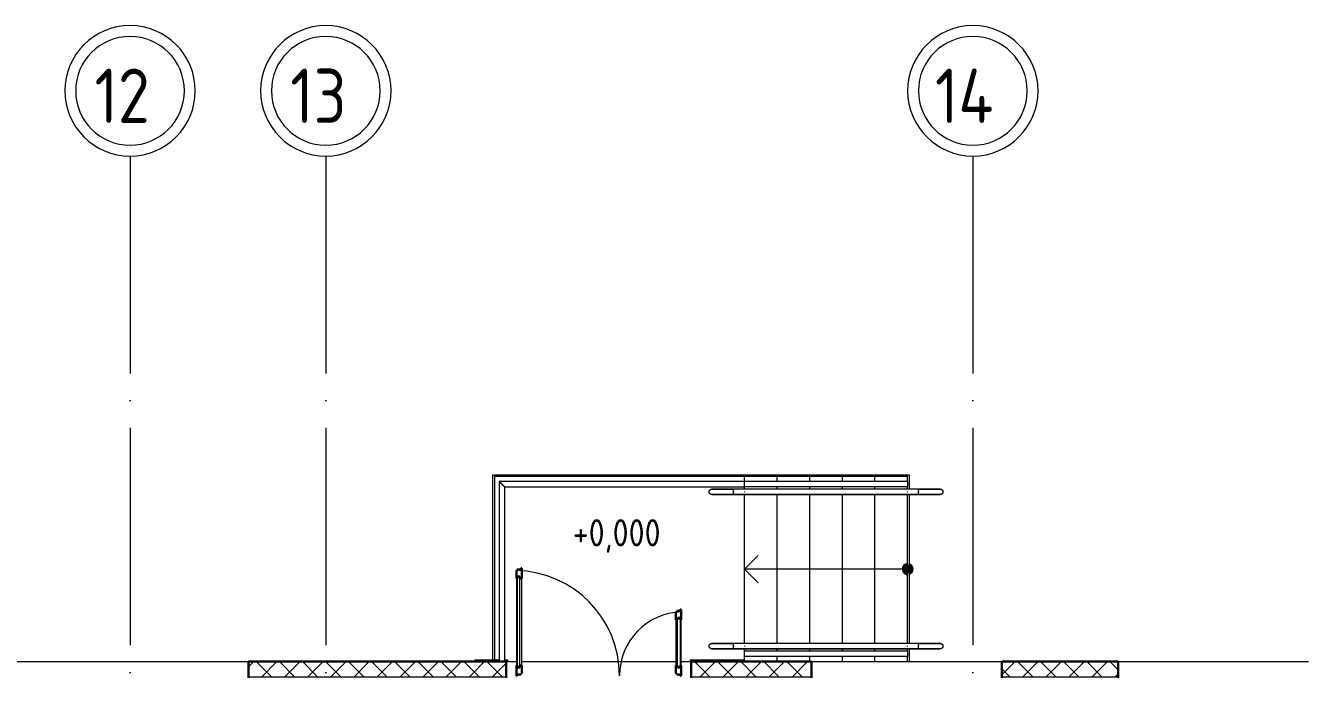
# Model space of a CAD drawing. Header units: millimetres. Extents: x -21010 to 105841, y -18351 to 135084.
# Drawn here: x 21352 to 33147, y 44030 to 50026 of the extents above; entities that cross this region are included whole.
import ezdxf

# ---------------------------------------------------------------- set-up
doc = ezdxf.new("R2010")
doc.units = ezdxf.units.MM
doc.linetypes.add('ADSK_Линия сетки', pattern=[2500, 2000, -250, 0, -250])
for name, color, linetype, lineweight in [('Двери', 7, 'Continuous', 9), ('Лестницы', 7, 'Continuous', 9), ('Ограждение', 7, 'Continuous', 9), ('Оси', 7, 'Continuous', 9), ('Отметки', 7, 'Continuous', 9), ('Стены внутренние', 7, 'Continuous', 18), ('Стены наружные', 7, 'Continuous', 18), ('Стены штриховка', 7, 'Continuous', 13), ('Стрелки вверх', 7, 'Continuous', 13)]:
    doc.layers.add(name, color=color, linetype=linetype, lineweight=lineweight)
doc.layers.add('Двери открывание', color=7, linetype='Continuous', lineweight=9, true_color=0xc0c0c0)
doc.styles.add('GOST Common_2', font='GOST_Common.ttf', dxfattribs={"width": 0.9, "height": 500})
doc.styles.add('GOST Common_3', font='GOST_Common.ttf', dxfattribs={"height": 3.5})

# ---------------------------------------------------------------- blocks, each defined once
blk = doc.blocks.new('1 этаж 21082025')
at = {"layer": 'Стрелки вверх'}
h = blk.add_hatch(color=256, dxfattribs=at)
edge = h.paths.add_edge_path()
edge.add_arc((35200, 1551), 50, 89.8309, 270.1691)
edge.add_line((35200, 1501), (35200, 1551))
edge.add_line((35200, 1551), (35200, 1601))
for points in [[(35193, 1502), (35200, 1503), (35200, 1599), (35193, 1600), (35167, 1589), (35152, 1565), (35152, 1537), (35167, 1513)], [(35213, 1504), (35221, 1506), (35242, 1524), (35250, 1551), (35242, 1578), (35221, 1596), (35213, 1598)]]:
    blk.add_hatch(color=256, dxfattribs=at).paths.add_polyline_path(points)
h = blk.add_hatch(color=256, dxfattribs=at)
edge = h.paths.add_edge_path()
edge.add_arc((35200, 1551), 50, 0, 74.5742)
edge.add_line((35213, 1599), (35200, 1551))
edge.add_line((35200, 1551), (35250, 1551))
h = blk.add_hatch(color=256, dxfattribs=at)
edge = h.paths.add_edge_path()
edge.add_arc((35200, 1551), 50, 285.4258, 360)
edge.add_line((35250, 1551), (35200, 1551))
edge.add_line((35200, 1551), (35213, 1503))
at = {"layer": 'Двери', "lineweight": 30}
for p, q in [((31611, 1538), (31602, 1538)), ((31602, 1538), (31602, 1464)), ((31643, 1548), (31611, 1548)), ((31611, 1548), (31611, 1538)), ((31652, 1558), (31643, 1558)), ((31643, 1558), (31643, 1548)), ((31652, 1464), (31652, 1558)), ((31611, 1464), (31602, 1464)), ((31611, 1482), (31611, 1464)), ((31635, 1482), (31611, 1482)), ((31635, 1464), (31635, 1482)), ((31652, 1464), (31635, 1464)), ((33077, 1158), (33068, 1158)), ((33068, 1158), (33068, 1084)), ((33068, 1084), (33085, 1084)), ((33109, 1168), (33077, 1168)), ((33077, 1168), (33077, 1158)), ((33085, 1084), (33085, 1102)), ((33085, 1102), (33109, 1102)), ((33118, 1178), (33109, 1178)), ((33109, 1178), (33109, 1168)), ((33109, 1102), (33109, 1084)), ((33109, 1084), (33118, 1084)), ((33118, 1084), (33118, 1178)), ((31602, 664), (31602, 570)), ((31611, 664), (31602, 664)), ((31611, 646), (31611, 664)), ((31635, 646), (31611, 646)), ((31635, 664), (31635, 646)), ((31652, 664), (31635, 664)), ((31643, 580), (31643, 590)), ((31643, 590), (31652, 590)), ((31652, 590), (31652, 664)), ((33068, 664), (33068, 590)), ((33068, 664), (33085, 664)), ((33068, 590), (33077, 590)), ((33077, 590), (33077, 580)), ((33085, 664), (33085, 646)), ((33085, 646), (33109, 646)), ((33109, 664), (33118, 664)), ((33109, 646), (33109, 664)), ((33118, 570), (33118, 664)), ((31602, 570), (31611, 570)), ((31611, 570), (31611, 580)), ((31611, 580), (31643, 580)), ((33077, 580), (33109, 580)), ((33109, 580), (33109, 570)), ((33109, 570), (33118, 570))]:
    blk.add_line(p, q, dxfattribs=at)
at = {"layer": 'Двери'}
for p, q in [((31602, 1464), (31602, 664)), ((31611, 1482), (31611, 646)), ((31635, 1482), (31611, 1482)), ((31635, 646), (31635, 1482)), ((31652, 664), (31652, 1464)), ((33068, 1084), (33068, 664)), ((33085, 646), (33085, 1102)), ((33085, 1102), (33109, 1102)), ((33109, 1102), (33109, 646)), ((33118, 664), (33118, 1084)), ((31611, 646), (31635, 646)), ((33109, 646), (33085, 646))]:
    blk.add_line(p, q, dxfattribs=at)
at = {"layer": 'Двери открывание'}
for centre, radius, start, end in [((31582, 570), 968, 0, 88.8161), ((33138, 570), 588, 91.9492, 180)]:
    blk.add_arc(centre, radius, start, end, dxfattribs=at)
at = {"layer": 'Лестницы'}
for p, q in [((31400, 2402), (31400, 717)), ((33700, 2402), (31400, 2402)), ((33700, 2357), (33700, 2402)), ((34000, 2402), (33700, 2402)), ((33700, 2357), (33700, 2402)), ((34300, 2402), (34000, 2402)), ((34000, 2357), (34000, 2402)), ((34000, 2357), (34000, 2402)), ((34600, 2402), (34300, 2402)), ((34300, 2357), (34300, 2402)), ((34300, 2357), (34300, 2402)), ((34900, 2402), (34600, 2402)), ((34600, 2357), (34600, 2402)), ((34600, 2357), (34600, 2402)), ((35200, 2402), (34900, 2402)), ((34900, 2357), (34900, 2402)), ((34900, 2357), (34900, 2402)), ((33700, 2287), (33700, 2307)), ((33700, 2287), (33700, 2307)), ((34000, 2287), (34000, 2307)), ((34000, 2287), (34000, 2307)), ((34300, 2287), (34300, 2307)), ((34300, 2287), (34300, 2307)), ((34600, 2287), (34600, 2307)), ((34600, 2287), (34600, 2307)), ((34900, 2287), (34900, 2307)), ((34900, 2287), (34900, 2307)), ((33700, 867), (33700, 2237)), ((33700, 867), (33700, 2237)), ((34000, 867), (34000, 2237)), ((34000, 867), (34000, 2237)), ((34300, 867), (34300, 2237)), ((34300, 867), (34300, 2237)), ((34600, 867), (34600, 2237)), ((34600, 867), (34600, 2237)), ((34900, 867), (34900, 2237)), ((34900, 867), (34900, 2237)), ((33700, 797), (33700, 817)), ((33700, 797), (33700, 817)), ((33700, 715), (33700, 747)), ((33700, 715), (33700, 747)), ((34000, 797), (34000, 817)), ((34000, 797), (34000, 817)), ((34000, 702), (34000, 747)), ((34000, 702), (34000, 747)), ((34300, 797), (34300, 817)), ((34300, 797), (34300, 817)), ((34300, 702), (34300, 747)), ((34300, 702), (34300, 747)), ((34600, 797), (34600, 817)), ((34600, 797), (34600, 817)), ((34600, 702), (34600, 747)), ((34600, 702), (34600, 747)), ((34900, 797), (34900, 817)), ((34900, 797), (34900, 817)), ((34900, 702), (34900, 747)), ((34900, 702), (34900, 747)), ((31510, 700), (31602, 700)), ((31652, 700), (33068, 700)), ((33118, 700), (33200, 700))]:
    blk.add_line(p, q, dxfattribs=at)
at = {"layer": 'Ограждение'}
for p, q in [((33700, 2357), (31445, 2357)), ((31445, 2357), (31445, 707)), ((31495, 2307), (33700, 2307)), ((31495, 707), (31495, 2307)), ((33375, 2268), (33376, 2269)), ((33375, 2267), (33375, 2268)), ((33375, 2266), (33375, 2267)), ((33375, 2265), (33375, 2266)), ((33375, 2264), (33375, 2265)), ((33375, 2263), (33375, 2264)), ((33375, 2262), (33375, 2263)), ((33375, 2261), (33375, 2262)), ((33375, 2262), (33375, 2262)), ((33375, 2260), (33375, 2261)), ((33375, 2259), (33375, 2260)), ((33375, 2258), (33375, 2259)), ((33375, 2257), (33375, 2258)), ((33375, 2256), (33375, 2257)), ((33376, 2255), (33375, 2256)), ((33376, 2271), (33377, 2272)), ((33376, 2270), (33376, 2271)), ((33376, 2269), (33376, 2270)), ((33376, 2254), (33376, 2255)), ((33376, 2253), (33376, 2254)), ((33377, 2252), (33376, 2253)), ((33377, 2273), (33377, 2274)), ((33377, 2274), (33378, 2274)), ((33377, 2272), (33377, 2273)), ((33377, 2251), (33377, 2252)), ((33378, 2250), (33377, 2251)), ((33378, 2275), (33379, 2276)), ((33378, 2274), (33378, 2275)), ((33378, 2249), (33378, 2250)), ((33379, 2248), (33378, 2249)), ((33379, 2276), (33380, 2277)), ((33380, 2247), (33379, 2248)), ((33379, 2248), (33379, 2248)), ((33380, 2277), (33380, 2278)), ((33380, 2278), (33381, 2278)), ((33380, 2246), (33380, 2247)), ((33381, 2245), (33380, 2246)), ((33381, 2278), (33382, 2279)), ((33382, 2245), (33381, 2245)), ((33382, 2280), (33383, 2281)), ((33382, 2279), (33382, 2280)), ((33382, 2244), (33382, 2245)), ((33383, 2243), (33382, 2244)), ((33383, 2281), (33384, 2281)), ((33384, 2243), (33383, 2243)), ((33384, 2281), (33384, 2282)), ((33384, 2282), (33385, 2282)), ((33385, 2242), (33384, 2243)), ((33385, 2282), (33386, 2283)), ((33386, 2241), (33385, 2242)), ((33386, 2283), (33387, 2284)), ((33386, 2241), (33386, 2241)), ((33387, 2284), (33388, 2284)), ((33388, 2284), (33389, 2285)), ((33389, 2285), (33390, 2285)), ((33390, 2285), (33391, 2285)), ((33391, 2285), (33392, 2286)), ((33392, 2286), (33392, 2286)), ((33392, 2286), (33393, 2286)), ((33393, 2286), (33394, 2286)), ((33394, 2286), (33395, 2287)), ((33395, 2287), (33396, 2287)), ((33396, 2287), (33397, 2287)), ((33397, 2287), (33398, 2287)), ((33398, 2287), (33399, 2287)), ((33399, 2287), (33400, 2287)), ((33401, 2287), (33400, 2287)), ((33400, 2287), (33400, 2287)), ((33400, 2287), (33400, 2287)), ((33400, 2287), (33400, 2287)), ((33400, 2287), (33400, 2287)), ((33400, 2287), (33400, 2287)), ((33400, 2287), (33401, 2287)), ((33403, 2287), (33401, 2287)), ((33401, 2287), (33402, 2287)), ((33402, 2287), (33404, 2287)), ((33404, 2287), (33403, 2287)), ((33406, 2287), (33404, 2287)), ((33404, 2287), (33405, 2287)), ((33405, 2287), (33407, 2287)), ((33408, 2287), (33406, 2287)), ((33407, 2287), (33410, 2287)), ((33410, 2287), (33408, 2287)), ((33413, 2287), (33410, 2287)), ((33410, 2287), (33412, 2287)), ((33412, 2287), (33415, 2287)), ((33416, 2287), (33413, 2287)), ((33415, 2287), (33419, 2287)), ((33420, 2287), (33416, 2287)), ((33419, 2287), (33422, 2287)), ((33423, 2287), (33420, 2287)), ((33422, 2287), (33426, 2287)), ((33427, 2287), (33423, 2287)), ((33426, 2287), (33430, 2287)), ((33431, 2287), (33427, 2287)), ((33430, 2287), (33435, 2287)), ((33436, 2287), (33431, 2287)), ((33435, 2287), (33439, 2287)), ((33441, 2287), (33436, 2287)), ((33439, 2287), (33444, 2287)), ((33445, 2287), (33441, 2287)), ((33444, 2287), (33449, 2287)), ((33451, 2287), (33445, 2287)), ((33449, 2287), (33455, 2287)), ((33456, 2287), (33451, 2287)), ((33455, 2287), (33460, 2287)), ((33462, 2287), (33456, 2287)), ((33460, 2287), (33466, 2287)), ((33468, 2287), (33462, 2287)), ((33466, 2287), (33472, 2287)), ((33474, 2287), (33468, 2287)), ((33472, 2287), (33478, 2287)), ((33480, 2287), (33474, 2287)), ((33478, 2287), (33485, 2287)), ((33487, 2287), (33480, 2287)), ((33485, 2287), (33492, 2287)), ((33493, 2287), (33487, 2287)), ((33492, 2287), (33498, 2287)), ((33500, 2287), (33493, 2287)), ((33498, 2287), (33505, 2287)), ((33507, 2287), (33500, 2287)), ((33505, 2287), (33512, 2287)), ((33514, 2287), (33507, 2287)), ((33512, 2287), (33520, 2287)), ((33522, 2287), (33514, 2287)), ((33520, 2287), (33527, 2287)), ((33529, 2287), (33522, 2287)), ((33527, 2287), (33535, 2287)), ((33537, 2287), (33529, 2287)), ((33535, 2287), (33542, 2287)), ((33544, 2287), (33537, 2287)), ((33542, 2287), (33550, 2287)), ((33552, 2287), (33544, 2287)), ((33550, 2287), (33558, 2287)), ((33560, 2287), (33552, 2287)), ((33558, 2287), (33566, 2287)), ((33568, 2287), (33560, 2287)), ((33566, 2287), (33574, 2287)), ((33576, 2287), (33568, 2287)), ((33574, 2287), (33581, 2287)), ((33584, 2287), (33576, 2287)), ((33581, 2287), (33589, 2287)), ((33592, 2287), (33584, 2287)), ((33589, 2287), (33597, 2287)), ((33600, 2287), (33592, 2287)), ((33597, 2287), (33600, 2287)), ((33693, 2287), (33600, 2287)), ((33600, 2237), (33600, 2287)), ((33700, 2287), (33600, 2287)), ((33600, 2264), (33600, 2260)), ((33600, 2262), (33600, 2264)), ((33600, 2260), (33600, 2262)), ((35194, 2287), (33693, 2287)), ((33700, 2307), (33700, 2357)), ((35200, 2357), (33700, 2357)), ((33700, 2330), (33700, 2334)), ((35200, 2307), (33700, 2307)), ((35200, 2287), (33700, 2287)), ((35300, 2287), (35199, 2287)), ((35200, 2357), (35200, 2307)), ((35300, 2287), (35200, 2287)), ((35300, 2287), (35308, 2287)), ((35302, 2287), (35300, 2287)), ((35300, 2237), (35300, 2287)), ((35300, 2260), (35300, 2264)), ((35300, 2264), (35300, 2262)), ((35300, 2262), (35300, 2260)), ((35310, 2287), (35302, 2287)), ((35308, 2287), (35316, 2287)), ((35318, 2287), (35310, 2287)), ((35316, 2287), (35324, 2287)), ((35326, 2287), (35318, 2287)), ((35324, 2287), (35332, 2287)), ((35334, 2287), (35326, 2287)), ((35332, 2287), (35340, 2287)), ((35342, 2287), (35334, 2287)), ((35340, 2287), (35348, 2287)), ((35350, 2287), (35342, 2287)), ((35348, 2287), (35355, 2287)), ((35357, 2287), (35350, 2287)), ((35355, 2287), (35363, 2287)), ((35365, 2287), (35357, 2287)), ((35363, 2287), (35370, 2287)), ((35372, 2287), (35365, 2287)), ((35370, 2287), (35378, 2287)), ((35380, 2287), (35372, 2287)), ((35378, 2287), (35385, 2287)), ((35387, 2287), (35380, 2287)), ((35385, 2287), (35392, 2287)), ((35394, 2287), (35387, 2287)), ((35392, 2287), (35399, 2287)), ((35401, 2287), (35394, 2287)), ((35399, 2287), (35406, 2287)), ((35408, 2287), (35401, 2287)), ((35406, 2287), (35413, 2287)), ((35415, 2287), (35408, 2287)), ((35413, 2287), (35419, 2287)), ((35421, 2287), (35415, 2287)), ((35419, 2287), (35426, 2287)), ((35427, 2287), (35421, 2287)), ((35426, 2287), (35432, 2287)), ((35433, 2287), (35427, 2287)), ((35432, 2287), (35438, 2287)), ((35439, 2287), (35433, 2287)), ((35438, 2287), (35443, 2287)), ((35445, 2287), (35439, 2287)), ((35443, 2287), (35449, 2287)), ((35450, 2287), (35445, 2287)), ((35449, 2287), (35454, 2287)), ((35456, 2287), (35450, 2287)), ((35454, 2287), (35459, 2287)), ((35460, 2287), (35456, 2287)), ((35459, 2287), (35464, 2287)), ((35465, 2287), (35460, 2287)), ((35464, 2287), (35468, 2287)), ((35469, 2287), (35465, 2287)), ((35468, 2287), (35472, 2287)), ((35474, 2287), (35469, 2287)), ((35472, 2287), (35476, 2287)), ((35477, 2287), (35474, 2287)), ((35476, 2287), (35480, 2287)), ((35481, 2287), (35477, 2287)), ((35480, 2287), (35483, 2287)), ((35484, 2287), (35481, 2287)), ((35483, 2287), (35486, 2287)), ((35487, 2287), (35484, 2287)), ((35486, 2287), (35489, 2287)), ((35490, 2287), (35487, 2287)), ((35489, 2287), (35492, 2287)), ((35492, 2287), (35490, 2287)), ((35492, 2287), (35494, 2287)), ((35494, 2287), (35492, 2287)), ((35494, 2287), (35496, 2287)), ((35496, 2287), (35494, 2287)), ((35496, 2287), (35497, 2287)), ((35497, 2287), (35496, 2287)), ((35497, 2287), (35498, 2287)), ((35499, 2287), (35497, 2287)), ((35498, 2287), (35499, 2287)), ((35499, 2287), (35500, 2287)), ((35500, 2287), (35499, 2287)), ((35499, 2287), (35499, 2287)), ((35500, 2287), (35501, 2287)), ((35500, 2287), (35500, 2287)), ((35500, 2287), (35500, 2287)), ((35500, 2287), (35500, 2287)), ((35501, 2287), (35502, 2287)), ((35502, 2287), (35503, 2287)), ((35503, 2287), (35504, 2287)), ((35504, 2287), (35505, 2287)), ((35505, 2287), (35506, 2286)), ((35506, 2286), (35507, 2286)), ((35507, 2286), (35508, 2286)), ((35508, 2286), (35509, 2285)), ((35509, 2285), (35510, 2285)), ((35510, 2285), (35511, 2285)), ((35511, 2285), (35512, 2284)), ((35512, 2284), (35512, 2284)), ((35512, 2284), (35513, 2283)), ((35513, 2283), (35514, 2283)), ((35514, 2283), (35515, 2282)), ((35515, 2242), (35514, 2242)), ((35514, 2242), (35514, 2241)), ((35515, 2282), (35516, 2281)), ((35516, 2243), (35515, 2242)), ((35516, 2281), (35516, 2281)), ((35516, 2281), (35517, 2280)), ((35517, 2243), (35516, 2243)), ((35517, 2280), (35518, 2279)), ((35518, 2245), (35517, 2244)), ((35517, 2244), (35517, 2243)), ((35518, 2279), (35519, 2279)), ((35519, 2246), (35518, 2245)), ((35519, 2279), (35519, 2278)), ((35519, 2278), (35520, 2277)), ((35520, 2247), (35519, 2246)), ((35519, 2246), (35519, 2246)), ((35520, 2277), (35520, 2276)), ((35520, 2276), (35521, 2276)), ((35521, 2248), (35520, 2247)), ((35521, 2276), (35522, 2275)), ((35522, 2250), (35521, 2249)), ((35521, 2249), (35521, 2248)), ((35522, 2275), (35522, 2274)), ((35522, 2274), (35523, 2273)), ((35523, 2251), (35522, 2250)), ((35522, 2250), (35522, 2250)), ((35523, 2273), (35523, 2272)), ((35523, 2272), (35523, 2271)), ((35523, 2271), (35524, 2270)), ((35524, 2254), (35523, 2253)), ((35523, 2253), (35523, 2252)), ((35523, 2252), (35523, 2251)), ((35524, 2270), (35524, 2269)), ((35524, 2269), (35524, 2268)), ((35524, 2268), (35524, 2267)), ((35524, 2267), (35525, 2266)), ((35525, 2257), (35524, 2256)), ((35524, 2256), (35524, 2255)), ((35524, 2255), (35524, 2254)), ((35525, 2266), (35525, 2265)), ((35525, 2265), (35525, 2264)), ((35525, 2264), (35525, 2263)), ((35525, 2263), (35525, 2262)), ((35525, 2262), (35525, 2262)), ((35525, 2262), (35525, 2261)), ((35525, 2261), (35525, 2260)), ((35525, 2260), (35525, 2259)), ((35525, 2259), (35525, 2258)), ((35525, 2258), (35525, 2257)), ((33387, 2240), (33386, 2241)), ((33388, 2240), (33387, 2240)), ((33389, 2239), (33388, 2240)), ((33390, 2239), (33389, 2239)), ((33391, 2239), (33390, 2239)), ((33392, 2238), (33391, 2239)), ((33393, 2238), (33392, 2238)), ((33394, 2238), (33393, 2238)), ((33395, 2237), (33394, 2238)), ((33396, 2237), (33395, 2237)), ((33397, 2237), (33396, 2237)), ((33398, 2237), (33397, 2237)), ((33399, 2237), (33398, 2237)), ((33400, 2237), (33399, 2237)), ((33401, 2237), (33400, 2237)), ((33400, 2237), (33400, 2237)), ((33400, 2237), (33400, 2237)), ((33400, 2237), (33400, 2237)), ((33400, 2237), (33400, 2237)), ((33400, 2237), (33400, 2237)), ((33400, 2237), (33401, 2237)), ((33403, 2237), (33401, 2237)), ((33401, 2237), (33402, 2237)), ((33402, 2237), (33404, 2237)), ((33404, 2237), (33403, 2237)), ((33406, 2237), (33404, 2237)), ((33404, 2237), (33405, 2237)), ((33405, 2237), (33407, 2237)), ((33408, 2237), (33406, 2237)), ((33407, 2237), (33410, 2237)), ((33410, 2237), (33408, 2237)), ((33413, 2237), (33410, 2237)), ((33410, 2237), (33412, 2237)), ((33412, 2237), (33415, 2237)), ((33416, 2237), (33413, 2237)), ((33415, 2237), (33419, 2237)), ((33420, 2237), (33416, 2237)), ((33419, 2237), (33422, 2237)), ((33423, 2237), (33420, 2237)), ((33422, 2237), (33426, 2237)), ((33427, 2237), (33423, 2237)), ((33426, 2237), (33430, 2237)), ((33431, 2237), (33427, 2237)), ((33430, 2237), (33435, 2237)), ((33436, 2237), (33431, 2237)), ((33435, 2237), (33439, 2237)), ((33441, 2237), (33436, 2237)), ((33439, 2237), (33444, 2237)), ((33445, 2237), (33441, 2237)), ((33444, 2237), (33449, 2237)), ((33451, 2237), (33445, 2237)), ((33449, 2237), (33455, 2237)), ((33456, 2237), (33451, 2237)), ((33455, 2237), (33460, 2237)), ((33462, 2237), (33456, 2237)), ((33460, 2237), (33466, 2237)), ((33468, 2237), (33462, 2237)), ((33466, 2237), (33472, 2237)), ((33474, 2237), (33468, 2237)), ((33472, 2237), (33478, 2237)), ((33480, 2237), (33474, 2237)), ((33478, 2237), (33485, 2237)), ((33487, 2237), (33480, 2237)), ((33485, 2237), (33492, 2237)), ((33493, 2237), (33487, 2237)), ((33492, 2237), (33498, 2237)), ((33500, 2237), (33493, 2237)), ((33498, 2237), (33505, 2237)), ((33507, 2237), (33500, 2237)), ((33505, 2237), (33512, 2237)), ((33514, 2237), (33507, 2237)), ((33512, 2237), (33520, 2237)), ((33522, 2237), (33514, 2237)), ((33520, 2237), (33527, 2237)), ((33529, 2237), (33522, 2237)), ((33527, 2237), (33535, 2237)), ((33537, 2237), (33529, 2237)), ((33535, 2237), (33542, 2237)), ((33544, 2237), (33537, 2237)), ((33542, 2237), (33550, 2237)), ((33552, 2237), (33544, 2237)), ((33550, 2237), (33558, 2237)), ((33560, 2237), (33552, 2237)), ((33558, 2237), (33566, 2237)), ((33568, 2237), (33560, 2237)), ((33566, 2237), (33574, 2237)), ((33576, 2237), (33568, 2237)), ((33574, 2237), (33581, 2237)), ((33584, 2237), (33576, 2237)), ((33581, 2237), (33589, 2237)), ((33592, 2237), (33584, 2237)), ((33589, 2237), (33597, 2237)), ((33600, 2237), (33592, 2237)), ((33597, 2237), (33600, 2237)), ((33600, 2237), (33693, 2237)), ((33700, 2237), (33600, 2237)), ((33693, 2237), (35194, 2237)), ((35200, 2237), (33700, 2237)), ((35199, 2237), (35300, 2237)), ((35300, 2237), (35200, 2237)), ((35300, 2237), (35308, 2237)), ((35302, 2237), (35300, 2237)), ((35310, 2237), (35302, 2237)), ((35308, 2237), (35316, 2237)), ((35318, 2237), (35310, 2237)), ((35316, 2237), (35324, 2237)), ((35326, 2237), (35318, 2237)), ((35324, 2237), (35332, 2237)), ((35334, 2237), (35326, 2237)), ((35332, 2237), (35340, 2237)), ((35342, 2237), (35334, 2237)), ((35340, 2237), (35348, 2237)), ((35350, 2237), (35342, 2237)), ((35348, 2237), (35355, 2237)), ((35357, 2237), (35350, 2237)), ((35355, 2237), (35363, 2237)), ((35365, 2237), (35357, 2237)), ((35363, 2237), (35370, 2237)), ((35372, 2237), (35365, 2237)), ((35370, 2237), (35378, 2237)), ((35380, 2237), (35372, 2237)), ((35378, 2237), (35385, 2237)), ((35387, 2237), (35380, 2237)), ((35385, 2237), (35392, 2237)), ((35394, 2237), (35387, 2237)), ((35392, 2237), (35399, 2237)), ((35401, 2237), (35394, 2237)), ((35399, 2237), (35406, 2237)), ((35408, 2237), (35401, 2237)), ((35406, 2237), (35413, 2237)), ((35415, 2237), (35408, 2237)), ((35413, 2237), (35419, 2237)), ((35421, 2237), (35415, 2237)), ((35419, 2237), (35426, 2237)), ((35427, 2237), (35421, 2237)), ((35426, 2237), (35432, 2237)), ((35433, 2237), (35427, 2237)), ((35432, 2237), (35438, 2237)), ((35439, 2237), (35433, 2237)), ((35438, 2237), (35443, 2237)), ((35445, 2237), (35439, 2237)), ((35443, 2237), (35449, 2237)), ((35450, 2237), (35445, 2237)), ((35449, 2237), (35454, 2237)), ((35456, 2237), (35450, 2237)), ((35454, 2237), (35459, 2237)), ((35460, 2237), (35456, 2237)), ((35459, 2237), (35464, 2237)), ((35465, 2237), (35460, 2237)), ((35464, 2237), (35468, 2237)), ((35469, 2237), (35465, 2237)), ((35468, 2237), (35472, 2237)), ((35474, 2237), (35469, 2237)), ((35472, 2237), (35476, 2237)), ((35477, 2237), (35474, 2237)), ((35476, 2237), (35480, 2237)), ((35481, 2237), (35477, 2237)), ((35480, 2237), (35483, 2237)), ((35484, 2237), (35481, 2237)), ((35483, 2237), (35486, 2237)), ((35487, 2237), (35484, 2237)), ((35486, 2237), (35489, 2237)), ((35490, 2237), (35487, 2237)), ((35489, 2237), (35492, 2237)), ((35492, 2237), (35490, 2237)), ((35492, 2237), (35494, 2237)), ((35494, 2237), (35492, 2237)), ((35494, 2237), (35496, 2237)), ((35496, 2237), (35494, 2237)), ((35496, 2237), (35497, 2237)), ((35497, 2237), (35496, 2237)), ((35497, 2237), (35498, 2237)), ((35499, 2237), (35497, 2237)), ((35498, 2237), (35499, 2237)), ((35499, 2237), (35500, 2237)), ((35500, 2237), (35499, 2237)), ((35499, 2237), (35499, 2237)), ((35501, 2237), (35500, 2237)), ((35500, 2237), (35500, 2237)), ((35500, 2237), (35500, 2237)), ((35500, 2237), (35500, 2237)), ((35500, 2237), (35500, 2237)), ((35502, 2237), (35501, 2237)), ((35503, 2237), (35502, 2237)), ((35504, 2237), (35503, 2237)), ((35505, 2238), (35504, 2237)), ((35506, 2238), (35505, 2238)), ((35507, 2238), (35506, 2238)), ((35508, 2238), (35507, 2238)), ((35509, 2239), (35508, 2238)), ((35510, 2239), (35509, 2239)), ((35511, 2239), (35510, 2239)), ((35512, 2240), (35511, 2239)), ((35513, 2240), (35512, 2240)), ((35514, 2241), (35513, 2240)), ((33375, 848), (33376, 849)), ((33375, 847), (33375, 848)), ((33375, 846), (33375, 847)), ((33375, 845), (33375, 846)), ((33375, 844), (33375, 845)), ((33375, 843), (33375, 844)), ((33375, 842), (33375, 843)), ((33375, 841), (33375, 842)), ((33375, 842), (33375, 842)), ((33375, 840), (33375, 841)), ((33375, 839), (33375, 840)), ((33375, 838), (33375, 839)), ((33375, 837), (33375, 838)), ((33375, 836), (33375, 837)), ((33376, 835), (33375, 836)), ((33376, 851), (33377, 852)), ((33376, 850), (33376, 851)), ((33376, 849), (33376, 850)), ((33376, 834), (33376, 835)), ((33376, 833), (33376, 834)), ((33377, 832), (33376, 833)), ((33377, 853), (33377, 854)), ((33377, 854), (33378, 854)), ((33377, 852), (33377, 853)), ((33377, 831), (33377, 832)), ((33378, 830), (33377, 831)), ((33378, 855), (33379, 856)), ((33378, 854), (33378, 855)), ((33378, 829), (33378, 830)), ((33379, 828), (33378, 829)), ((33379, 856), (33380, 857)), ((33380, 827), (33379, 828)), ((33379, 828), (33379, 828)), ((33380, 857), (33380, 858)), ((33380, 858), (33381, 858)), ((33380, 826), (33380, 827)), ((33381, 825), (33380, 826)), ((33381, 858), (33382, 859)), ((33382, 860), (33383, 861)), ((33382, 859), (33382, 860)), ((33383, 861), (33384, 861)), ((33384, 861), (33384, 862)), ((33384, 862), (33385, 862)), ((33385, 862), (33386, 863)), ((33386, 863), (33387, 864)), ((33387, 864), (33388, 864)), ((33388, 864), (33389, 865)), ((33389, 865), (33390, 865)), ((33390, 865), (33391, 865)), ((33391, 865), (33392, 866)), ((33392, 866), (33392, 866)), ((33392, 866), (33393, 866)), ((33393, 866), (33394, 866)), ((33394, 866), (33395, 867)), ((33395, 867), (33396, 867)), ((33396, 867), (33397, 867)), ((33397, 867), (33398, 867)), ((33398, 867), (33399, 867)), ((33399, 867), (33400, 867)), ((33401, 867), (33400, 867)), ((33400, 867), (33400, 867)), ((33400, 867), (33400, 867)), ((33400, 867), (33400, 867)), ((33400, 867), (33400, 867)), ((33400, 867), (33400, 867)), ((33400, 867), (33401, 867)), ((33403, 867), (33401, 867)), ((33401, 867), (33402, 867)), ((33402, 867), (33404, 867)), ((33404, 867), (33403, 867)), ((33406, 867), (33404, 867)), ((33404, 867), (33405, 867)), ((33405, 867), (33407, 867)), ((33408, 867), (33406, 867)), ((33407, 867), (33410, 867)), ((33410, 867), (33408, 867)), ((33413, 867), (33410, 867)), ((33410, 867), (33412, 867)), ((33412, 867), (33415, 867)), ((33416, 867), (33413, 867)), ((33415, 867), (33419, 867)), ((33420, 867), (33416, 867)), ((33419, 867), (33422, 867)), ((33423, 867), (33420, 867)), ((33422, 867), (33426, 867)), ((33427, 867), (33423, 867)), ((33426, 867), (33430, 867)), ((33431, 867), (33427, 867)), ((33430, 867), (33435, 867)), ((33436, 867), (33431, 867)), ((33435, 867), (33439, 867)), ((33441, 867), (33436, 867)), ((33439, 867), (33444, 867)), ((33445, 867), (33441, 867)), ((33444, 867), (33449, 867)), ((33451, 867), (33445, 867)), ((33449, 867), (33455, 867)), ((33456, 867), (33451, 867)), ((33455, 867), (33460, 867)), ((33462, 867), (33456, 867)), ((33460, 867), (33466, 867)), ((33468, 867), (33462, 867)), ((33466, 867), (33472, 867)), ((33474, 867), (33468, 867)), ((33472, 867), (33478, 867)), ((33480, 867), (33474, 867)), ((33478, 867), (33485, 867)), ((33487, 867), (33480, 867)), ((33485, 867), (33492, 867)), ((33493, 867), (33487, 867)), ((33492, 867), (33498, 867)), ((33500, 867), (33493, 867)), ((33498, 867), (33505, 867)), ((33507, 867), (33500, 867)), ((33505, 867), (33512, 867)), ((33514, 867), (33507, 867)), ((33512, 867), (33520, 867)), ((33522, 867), (33514, 867)), ((33520, 867), (33527, 867)), ((33529, 867), (33522, 867)), ((33527, 867), (33535, 867)), ((33537, 867), (33529, 867)), ((33535, 867), (33542, 867)), ((33544, 867), (33537, 867)), ((33542, 867), (33550, 867)), ((33552, 867), (33544, 867)), ((33550, 867), (33558, 867)), ((33560, 867), (33552, 867)), ((33558, 867), (33566, 867)), ((33568, 867), (33560, 867)), ((33566, 867), (33574, 867)), ((33576, 867), (33568, 867)), ((33574, 867), (33581, 867)), ((33584, 867), (33576, 867)), ((33581, 867), (33589, 867)), ((33592, 867), (33584, 867)), ((33589, 867), (33597, 867)), ((33600, 867), (33592, 867)), ((33597, 867), (33600, 867)), ((33693, 867), (33600, 867)), ((33600, 817), (33600, 867)), ((33700, 867), (33600, 867)), ((33600, 844), (33600, 840)), ((33600, 842), (33600, 844)), ((33600, 840), (33600, 842)), ((35194, 867), (33693, 867)), ((35200, 867), (33700, 867)), ((35300, 867), (35199, 867)), ((35300, 867), (35200, 867)), ((35300, 867), (35308, 867)), ((35302, 867), (35300, 867)), ((35300, 817), (35300, 867)), ((35300, 840), (35300, 844)), ((35300, 844), (35300, 842)), ((35300, 842), (35300, 840)), ((35310, 867), (35302, 867)), ((35308, 867), (35316, 867)), ((35318, 867), (35310, 867)), ((35316, 867), (35324, 867)), ((35326, 867), (35318, 867)), ((35324, 867), (35332, 867)), ((35334, 867), (35326, 867)), ((35332, 867), (35340, 867)), ((35342, 867), (35334, 867)), ((35340, 867), (35348, 867)), ((35350, 867), (35342, 867)), ((35348, 867), (35355, 867)), ((35357, 867), (35350, 867)), ((35355, 867), (35363, 867)), ((35365, 867), (35357, 867)), ((35363, 867), (35370, 867)), ((35372, 867), (35365, 867)), ((35370, 867), (35378, 867)), ((35380, 867), (35372, 867)), ((35378, 867), (35385, 867)), ((35387, 867), (35380, 867)), ((35385, 867), (35392, 867)), ((35394, 867), (35387, 867)), ((35392, 867), (35399, 867)), ((35401, 867), (35394, 867)), ((35399, 867), (35406, 867)), ((35408, 867), (35401, 867)), ((35406, 867), (35413, 867)), ((35415, 867), (35408, 867)), ((35413, 867), (35419, 867)), ((35421, 867), (35415, 867)), ((35419, 867), (35426, 867)), ((35427, 867), (35421, 867)), ((35426, 867), (35432, 867)), ((35433, 867), (35427, 867)), ((35432, 867), (35438, 867)), ((35439, 867), (35433, 867)), ((35438, 867), (35443, 867)), ((35445, 867), (35439, 867)), ((35443, 867), (35449, 867)), ((35450, 867), (35445, 867)), ((35449, 867), (35454, 867)), ((35456, 867), (35450, 867)), ((35454, 867), (35459, 867)), ((35460, 867), (35456, 867)), ((35459, 867), (35464, 867)), ((35465, 867), (35460, 867)), ((35464, 867), (35468, 867)), ((35469, 867), (35465, 867)), ((35468, 867), (35472, 867)), ((35474, 867), (35469, 867)), ((35472, 867), (35476, 867)), ((35477, 867), (35474, 867)), ((35476, 867), (35480, 867)), ((35481, 867), (35477, 867)), ((35480, 867), (35483, 867)), ((35484, 867), (35481, 867)), ((35483, 867), (35486, 867)), ((35487, 867), (35484, 867)), ((35486, 867), (35489, 867)), ((35490, 867), (35487, 867)), ((35489, 867), (35492, 867)), ((35492, 867), (35490, 867)), ((35492, 867), (35494, 867)), ((35494, 867), (35492, 867)), ((35494, 867), (35496, 867)), ((35496, 867), (35494, 867)), ((35496, 867), (35497, 867)), ((35497, 867), (35496, 867)), ((35497, 867), (35498, 867)), ((35499, 867), (35497, 867)), ((35498, 867), (35499, 867)), ((35499, 867), (35500, 867)), ((35500, 867), (35499, 867)), ((35499, 867), (35499, 867)), ((35500, 867), (35501, 867)), ((35500, 867), (35500, 867)), ((35500, 867), (35500, 867)), ((35500, 867), (35500, 867)), ((35501, 867), (35502, 867)), ((35502, 867), (35503, 867)), ((35503, 867), (35504, 867)), ((35504, 867), (35505, 867)), ((35505, 867), (35506, 866)), ((35506, 866), (35507, 866)), ((35507, 866), (35508, 866)), ((35508, 866), (35509, 865)), ((35509, 865), (35510, 865)), ((35510, 865), (35511, 865)), ((35511, 865), (35512, 864)), ((35512, 864), (35512, 864)), ((35512, 864), (35513, 863)), ((35513, 863), (35514, 863)), ((35514, 863), (35515, 862)), ((35515, 862), (35516, 861)), ((35516, 861), (35516, 861)), ((35516, 861), (35517, 860)), ((35517, 860), (35518, 859)), ((35518, 859), (35519, 859)), ((35519, 859), (35519, 858)), ((35519, 858), (35520, 857)), ((35520, 827), (35519, 826)), ((35519, 826), (35519, 826)), ((35520, 857), (35520, 856)), ((35520, 856), (35521, 856)), ((35521, 828), (35520, 827)), ((35521, 856), (35522, 855)), ((35522, 830), (35521, 829)), ((35521, 829), (35521, 828)), ((35522, 855), (35522, 854)), ((35522, 854), (35523, 853)), ((35523, 831), (35522, 830)), ((35522, 830), (35522, 830)), ((35523, 853), (35523, 852)), ((35523, 852), (35523, 851)), ((35523, 851), (35524, 850)), ((35524, 834), (35523, 833)), ((35523, 833), (35523, 832)), ((35523, 832), (35523, 831)), ((35524, 850), (35524, 849)), ((35524, 849), (35524, 848)), ((35524, 848), (35524, 847)), ((35524, 847), (35525, 846)), ((35525, 837), (35524, 836)), ((35524, 836), (35524, 835)), ((35524, 835), (35524, 834)), ((35525, 846), (35525, 845)), ((35525, 845), (35525, 844)), ((35525, 844), (35525, 843)), ((35525, 843), (35525, 842)), ((35525, 842), (35525, 842)), ((35525, 842), (35525, 841)), ((35525, 841), (35525, 840)), ((35525, 840), (35525, 839)), ((35525, 839), (35525, 838)), ((35525, 838), (35525, 837)), ((33382, 825), (33381, 825)), ((33382, 824), (33382, 825)), ((33383, 823), (33382, 824)), ((33384, 823), (33383, 823)), ((33385, 822), (33384, 823)), ((33386, 821), (33385, 822)), ((33387, 820), (33386, 821)), ((33386, 821), (33386, 821)), ((33388, 820), (33387, 820)), ((33389, 819), (33388, 820)), ((33390, 819), (33389, 819)), ((33391, 819), (33390, 819)), ((33392, 818), (33391, 819)), ((33393, 818), (33392, 818)), ((33394, 818), (33393, 818)), ((33395, 817), (33394, 818)), ((33396, 817), (33395, 817)), ((33397, 817), (33396, 817)), ((33398, 817), (33397, 817)), ((33399, 817), (33398, 817)), ((33400, 817), (33399, 817)), ((33401, 817), (33400, 817)), ((33400, 817), (33400, 817)), ((33400, 817), (33400, 817)), ((33400, 817), (33400, 817)), ((33400, 817), (33400, 817)), ((33400, 817), (33400, 817)), ((33400, 817), (33401, 817)), ((33403, 817), (33401, 817)), ((33401, 817), (33402, 817)), ((33402, 817), (33404, 817)), ((33404, 817), (33403, 817)), ((33406, 817), (33404, 817)), ((33404, 817), (33405, 817)), ((33405, 817), (33407, 817)), ((33408, 817), (33406, 817)), ((33407, 817), (33410, 817)), ((33410, 817), (33408, 817)), ((33413, 817), (33410, 817)), ((33410, 817), (33412, 817)), ((33412, 817), (33415, 817)), ((33416, 817), (33413, 817)), ((33415, 817), (33419, 817)), ((33420, 817), (33416, 817)), ((33419, 817), (33422, 817)), ((33423, 817), (33420, 817)), ((33422, 817), (33426, 817)), ((33427, 817), (33423, 817)), ((33426, 817), (33430, 817)), ((33431, 817), (33427, 817)), ((33430, 817), (33435, 817)), ((33436, 817), (33431, 817)), ((33435, 817), (33439, 817)), ((33441, 817), (33436, 817)), ((33439, 817), (33444, 817)), ((33445, 817), (33441, 817)), ((33444, 817), (33449, 817)), ((33451, 817), (33445, 817)), ((33449, 817), (33455, 817)), ((33456, 817), (33451, 817)), ((33455, 817), (33460, 817)), ((33462, 817), (33456, 817)), ((33460, 817), (33466, 817)), ((33468, 817), (33462, 817)), ((33466, 817), (33472, 817)), ((33474, 817), (33468, 817)), ((33472, 817), (33478, 817)), ((33480, 817), (33474, 817)), ((33478, 817), (33485, 817)), ((33487, 817), (33480, 817)), ((33485, 817), (33492, 817)), ((33493, 817), (33487, 817)), ((33492, 817), (33498, 817)), ((33500, 817), (33493, 817)), ((33498, 817), (33505, 817)), ((33507, 817), (33500, 817)), ((33505, 817), (33512, 817)), ((33514, 817), (33507, 817)), ((33512, 817), (33520, 817)), ((33522, 817), (33514, 817)), ((33520, 817), (33527, 817)), ((33529, 817), (33522, 817)), ((33527, 817), (33535, 817)), ((33537, 817), (33529, 817)), ((33535, 817), (33542, 817)), ((33544, 817), (33537, 817)), ((33542, 817), (33550, 817)), ((33552, 817), (33544, 817)), ((33550, 817), (33558, 817)), ((33560, 817), (33552, 817)), ((33558, 817), (33566, 817)), ((33568, 817), (33560, 817)), ((33566, 817), (33574, 817)), ((33576, 817), (33568, 817)), ((33574, 817), (33581, 817)), ((33584, 817), (33576, 817)), ((33581, 817), (33589, 817)), ((33592, 817), (33584, 817)), ((33589, 817), (33597, 817)), ((33600, 817), (33592, 817)), ((33597, 817), (33600, 817)), ((33600, 817), (33693, 817)), ((33700, 817), (33600, 817)), ((33693, 817), (35194, 817)), ((35200, 817), (33700, 817)), ((33700, 747), (33700, 797)), ((35200, 797), (33700, 797)), ((35200, 747), (33700, 747)), ((35199, 817), (35300, 817)), ((35300, 817), (35200, 817)), ((35200, 797), (35200, 747)), ((35300, 817), (35308, 817)), ((35302, 817), (35300, 817)), ((35310, 817), (35302, 817)), ((35308, 817), (35316, 817)), ((35318, 817), (35310, 817)), ((35316, 817), (35324, 817)), ((35326, 817), (35318, 817)), ((35324, 817), (35332, 817)), ((35334, 817), (35326, 817)), ((35332, 817), (35340, 817)), ((35342, 817), (35334, 817)), ((35340, 817), (35348, 817)), ((35350, 817), (35342, 817)), ((35348, 817), (35355, 817)), ((35357, 817), (35350, 817)), ((35355, 817), (35363, 817)), ((35365, 817), (35357, 817)), ((35363, 817), (35370, 817)), ((35372, 817), (35365, 817)), ((35370, 817), (35378, 817)), ((35380, 817), (35372, 817)), ((35378, 817), (35385, 817)), ((35387, 817), (35380, 817)), ((35385, 817), (35392, 817)), ((35394, 817), (35387, 817)), ((35392, 817), (35399, 817)), ((35401, 817), (35394, 817)), ((35399, 817), (35406, 817)), ((35408, 817), (35401, 817)), ((35406, 817), (35413, 817)), ((35415, 817), (35408, 817)), ((35413, 817), (35419, 817)), ((35421, 817), (35415, 817)), ((35419, 817), (35426, 817)), ((35427, 817), (35421, 817)), ((35426, 817), (35432, 817)), ((35433, 817), (35427, 817)), ((35432, 817), (35438, 817)), ((35439, 817), (35433, 817)), ((35438, 817), (35443, 817)), ((35445, 817), (35439, 817)), ((35443, 817), (35449, 817)), ((35450, 817), (35445, 817)), ((35449, 817), (35454, 817)), ((35456, 817), (35450, 817)), ((35454, 817), (35459, 817)), ((35460, 817), (35456, 817)), ((35459, 817), (35464, 817)), ((35465, 817), (35460, 817)), ((35464, 817), (35468, 817)), ((35469, 817), (35465, 817)), ((35468, 817), (35472, 817)), ((35474, 817), (35469, 817)), ((35472, 817), (35476, 817)), ((35477, 817), (35474, 817)), ((35476, 817), (35480, 817)), ((35481, 817), (35477, 817)), ((35480, 817), (35483, 817)), ((35484, 817), (35481, 817)), ((35483, 817), (35486, 817)), ((35487, 817), (35484, 817)), ((35486, 817), (35489, 817)), ((35490, 817), (35487, 817)), ((35489, 817), (35492, 817)), ((35492, 817), (35490, 817)), ((35492, 817), (35494, 817)), ((35494, 817), (35492, 817)), ((35494, 817), (35496, 817)), ((35496, 817), (35494, 817)), ((35496, 817), (35497, 817)), ((35497, 817), (35496, 817)), ((35497, 817), (35498, 817)), ((35499, 817), (35497, 817)), ((35498, 817), (35499, 817)), ((35499, 817), (35500, 817)), ((35500, 817), (35499, 817)), ((35499, 817), (35499, 817)), ((35501, 817), (35500, 817)), ((35500, 817), (35500, 817)), ((35500, 817), (35500, 817)), ((35500, 817), (35500, 817)), ((35500, 817), (35500, 817)), ((35502, 817), (35501, 817)), ((35503, 817), (35502, 817)), ((35504, 817), (35503, 817)), ((35505, 818), (35504, 817)), ((35506, 818), (35505, 818)), ((35507, 818), (35506, 818)), ((35508, 818), (35507, 818)), ((35509, 819), (35508, 818)), ((35510, 819), (35509, 819)), ((35511, 819), (35510, 819)), ((35512, 820), (35511, 819)), ((35513, 820), (35512, 820)), ((35514, 821), (35513, 820)), ((35515, 822), (35514, 822)), ((35514, 822), (35514, 821)), ((35516, 823), (35515, 822)), ((35517, 823), (35516, 823)), ((35518, 825), (35517, 824)), ((35517, 824), (35517, 823)), ((35519, 826), (35518, 825)), ((31445, 707), (31495, 707))]:
    blk.add_line(p, q, dxfattribs=at)
blk.add_open_spline([(31445, 2357), (31445, 2357), (31445, 2357), (31447, 2355), (31448, 2354), (31450, 2352), (31451, 2351), (31453, 2349), (31455, 2347), (31457, 2345), (31459, 2343), (31460, 2342), (31462, 2340), (31464, 2338), (31465, 2337), (31467, 2335), (31468, 2334), (31470, 2332), (31472, 2330), (31473, 2329), (31475, 2327), (31476, 2326), (31478, 2324), (31480, 2322), (31481, 2321), (31483, 2319), (31484, 2318), (31486, 2316), (31487, 2315), (31489, 2313), (31490, 2312), (31492, 2310), (31493, 2309), (31495, 2307), (31495, 2307), (31495, 2307)], degree=3, knots=[0, 0, 0, 0, 0.083333, 0.125, 0.166667, 0.208333, 0.229167, 0.25, 0.291667, 0.333333, 0.354167, 0.375, 0.395833, 0.416667, 0.4375, 0.458333, 0.479167, 0.5, 0.520833, 0.541667, 0.5625, 0.583333, 0.604167, 0.625, 0.645833, 0.666667, 0.6875, 0.708333, 0.75, 0.770833, 0.791667, 0.833333, 0.875, 0.916667, 1, 1, 1, 1], dxfattribs=at)
for points in [[(33700, 2264), (33700, 2263), (33700, 2262), (33700, 2261), (33700, 2260)], [(35200, 2260), (35200, 2261), (35200, 2262), (35200, 2263), (35200, 2264)], [(33700, 844), (33700, 843), (33700, 842), (33700, 841), (33700, 840)], [(35200, 840), (35200, 841), (35200, 842), (35200, 843), (35200, 844)]]:
    blk.add_open_spline(points, degree=3, dxfattribs=at)
at = {"layer": 'Оси', "linetype": 'ADSK_Линия сетки'}
for p, q in [((28050, 5351), (28050, -60626)), ((29850, 5351), (29850, -60626)), ((35800, 5351), (35800, -59356))]:
    blk.add_line(p, q, dxfattribs=at)
at = {"layer": 'Оси', "lineweight": 20}
for centre, radius, start, end in [((28050, 5951), 600, 0, 180), ((29850, 5951), 600, 0, 180), ((35800, 5951), 600, 0, 180), ((28050, 5951), 500, 0, 180), ((29850, 5951), 500, 0, 180), ((35800, 5951), 500, 0, 180), ((28050, 5951), 600, 180, 0), ((28050, 5951), 500, 180, 0), ((29850, 5951), 600, 180, 0), ((29850, 5951), 500, 180, 0), ((35800, 5951), 600, 180, 0), ((35800, 5951), 500, 180, 0)]:
    blk.add_arc(centre, radius, start, end, dxfattribs=at)
at = {"layer": 'Стены внутренние'}
for p, q in [((24330, 702), (29140, 702)), ((31520, 702), (31602, 702)), ((31652, 702), (33068, 702)), ((33118, 702), (33200, 702)), ((34315, 702), (36065, 702)), ((37135, 702), (38885, 702))]:
    blk.add_line(p, q, dxfattribs=at)
at = {"layer": 'Стены внутренние', "lineweight": 30}
for p, q in [((29140, 702), (29140, 560)), ((31510, 702), (29140, 702)), ((31510, 560), (31510, 702)), ((34315, 702), (33210, 702)), ((33210, 702), (33210, 560)), ((34315, 560), (34315, 702)), ((37135, 702), (36065, 702)), ((36065, 702), (36065, 560)), ((37135, 560), (37135, 702))]:
    blk.add_line(p, q, dxfattribs=at)
at = {"layer": 'Стены внутренние', "linetype": 'Continuous', "lineweight": 9}
for p, q in [((29140, 651), (29189, 700)), ((29351, 560), (29211, 700)), ((29261, 560), (29401, 700)), ((29563, 560), (29423, 700)), ((29473, 560), (29613, 700)), ((29775, 560), (29635, 700)), ((29685, 560), (29800, 675)), ((29800, 675), (29825, 700)), ((29987, 560), (29847, 700)), ((29897, 560), (30037, 700)), ((30199, 560), (30059, 700)), ((30110, 560), (30250, 700)), ((30256, 700), (30254, 702)), ((30411, 560), (30271, 700)), ((30322, 560), (30462, 700)), ((30623, 560), (30483, 700)), ((30534, 560), (30674, 700)), ((30836, 560), (30696, 700)), ((30746, 560), (30886, 700)), ((31048, 560), (30908, 700)), ((30958, 560), (31098, 700)), ((31260, 560), (31120, 700)), ((31170, 560), (31310, 700)), ((31472, 560), (31332, 700)), ((31382, 560), (31508, 686)), ((31429, 700), (31428, 701)), ((33212, 659), (33210, 663)), ((33212, 693), (33219, 700)), ((33381, 560), (33241, 700)), ((33292, 560), (33432, 700)), ((33449, 702), (33448, 700)), ((33593, 560), (33453, 700)), ((33504, 560), (33644, 700)), ((33805, 560), (33665, 700)), ((33716, 560), (33856, 700)), ((34017, 560), (33877, 700)), ((33928, 560), (34068, 700)), ((34230, 560), (34090, 700)), ((34127, 700), (34126, 702)), ((34140, 560), (34280, 700)), ((34313, 689), (34302, 700)), ((36067, 578), (36189, 700)), ((36139, 560), (36067, 632)), ((36351, 560), (36211, 700)), ((36261, 560), (36401, 700)), ((36265, 702), (36264, 700)), ((36563, 560), (36423, 700)), ((36474, 560), (36614, 700)), ((36499, 702), (36498, 700)), ((36775, 560), (36635, 700)), ((36686, 560), (36826, 700)), ((36987, 560), (36847, 700)), ((36898, 560), (37038, 700)), ((36943, 700), (36941, 702)), ((37133, 626), (37059, 700)), ((37110, 560), (37133, 583))]:
    blk.add_line(p, q, dxfattribs=at)
at = {"layer": 'Стены наружные'}
for p, q in [((31385, 717), (31385, 2417)), ((31385, 2417), (35213, 2417)), ((31400, 2417), (31400, 717)), ((33700, 2402), (31400, 2402)), ((33700, 2402), (33700, 2417)), ((34000, 2417), (34000, 2402)), ((34300, 2417), (34300, 2402)), ((34600, 2417), (34600, 2402)), ((34900, 2417), (34900, 2402)), ((35200, 2357), (35200, 2417)), ((35213, 2417), (35213, 2287)), ((35200, 2287), (35200, 2307)), ((35200, 867), (35200, 2237)), ((35213, 2237), (35213, 867)), ((31220, 717), (31445, 717)), ((31220, 717), (31220, 702)), ((31495, 717), (31520, 717)), ((31520, 717), (31520, 702)), ((33200, 715), (33700, 715)), ((33200, 715), (33200, 700)), ((33700, 715), (33700, 702)), ((35200, 797), (35200, 817)), ((35200, 702), (35200, 747)), ((35213, 817), (35213, 702)), ((31520, 702), (31510, 702)), ((33210, 700), (33200, 700))]:
    blk.add_line(p, q, dxfattribs=at)
at = {"layer": 'Стены наружные', "lineweight": 30}
for p, q in [((29140, 560), (29140, 550)), ((31510, 550), (31510, 560)), ((33210, 560), (33210, 550)), ((34315, 550), (34315, 560)), ((36065, 560), (36065, 550)), ((37135, 550), (37135, 560))]:
    blk.add_line(p, q, dxfattribs=at)
at = {"layer": 'Стены штриховка'}
for p, q in [((29140, 700), (31508, 700)), ((29800, 700), (29800, 702)), ((31508, 700), (31508, 560)), ((33212, 560), (33212, 700)), ((33212, 700), (34313, 700)), ((34313, 700), (34313, 560)), ((36067, 560), (36067, 700)), ((36067, 700), (37133, 700)), ((37133, 700), (37133, 560)), ((29140, 560), (31510, 560)), ((33210, 560), (34315, 560)), ((36065, 560), (37135, 560))]:
    blk.add_line(p, q, dxfattribs=at)
at = {"layer": 'Стрелки вверх'}
for p, q in [((33700, 1551), (33825, 1676)), ((34000, 1551), (33700, 1551)), ((33700, 1551), (33825, 1426)), ((34300, 1551), (34000, 1551)), ((34600, 1551), (34300, 1551)), ((34900, 1551), (34600, 1551)), ((35200, 1551), (34900, 1551)), ((35167, 1589), (35152, 1565)), ((35152, 1565), (35152, 1537)), ((35152, 1537), (35167, 1513)), ((35193, 1600), (35167, 1589)), ((35200, 1599), (35193, 1600)), ((35200, 1551), (35200, 1601)), ((35200, 1503), (35200, 1599)), ((35213, 1599), (35200, 1551)), ((35200, 1551), (35250, 1551)), ((35200, 1501), (35200, 1551)), ((35250, 1551), (35200, 1551)), ((35200, 1551), (35213, 1503)), ((35221, 1596), (35213, 1598)), ((35213, 1598), (35213, 1504)), ((35242, 1578), (35221, 1596)), ((35250, 1551), (35242, 1578)), ((35242, 1524), (35250, 1551)), ((35167, 1513), (35193, 1502)), ((35193, 1502), (35200, 1503)), ((35213, 1504), (35221, 1506)), ((35221, 1506), (35242, 1524))]:
    blk.add_line(p, q, dxfattribs=at)
for start, end in [(89.8309, 270.1691), (0, 74.5742), (285.4258, 0)]:
    blk.add_arc((35200, 1551), 50, start, end, dxfattribs=at)
at = {"layer": 'Оси', "style": 'GOST Common_2', "width": 0.9}
for s, p in [('12', (27723, 5655)), ('13', (29523, 5655)), ('14', (35452, 5655))]:
    blk.add_text(s, height=500, dxfattribs=at).set_placement(p)
at = {"layer": 'Отметки', "style": 'GOST Common_3', "width": 0.9}
blk.add_text('+0,000', height=250, dxfattribs=at).set_placement((32121, 1760))

msp = doc.modelspace()

# ---------------------------------------------------------------- block references
msp.add_blockref('1 этаж 21082025', (-5738, 43475))

doc.saveas('drawing.dxf')
